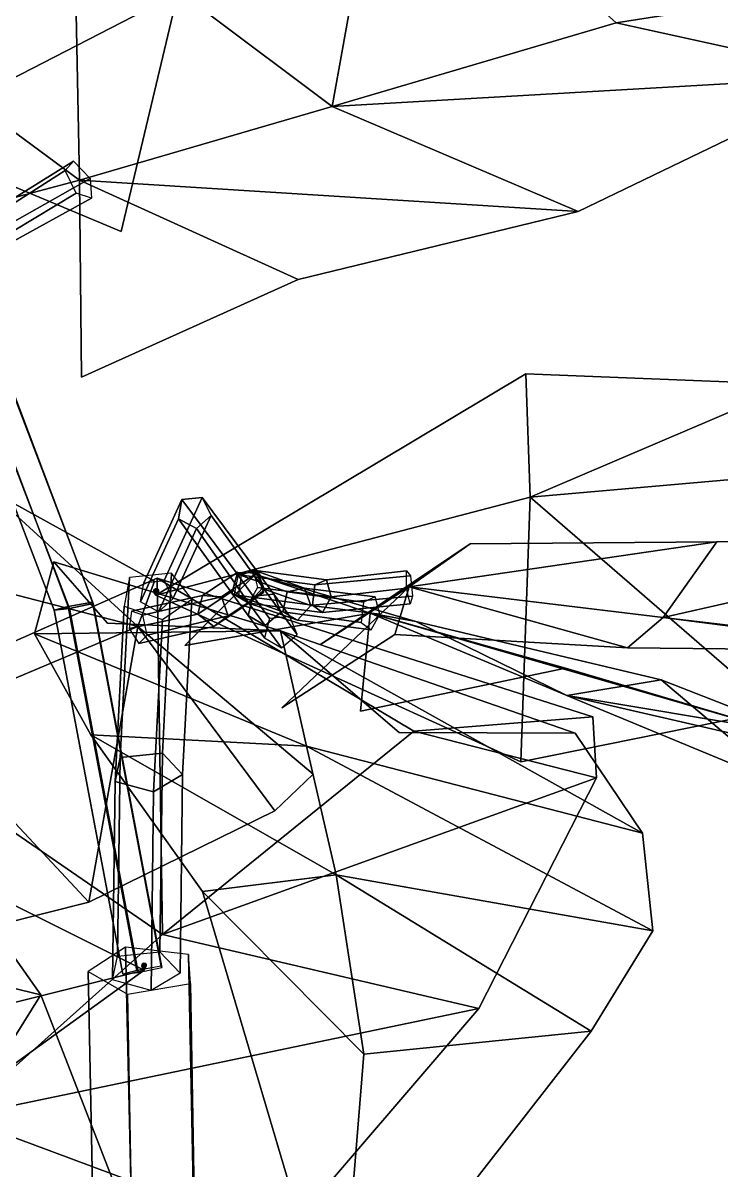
# Model space of a CAD drawing. Header units: metres. Extents: x -208 to 315, y -224 to 287.
# Drawn here: x 162.27 to 174.87, y 152.3 to 172.99 of the extents above; entities that cross this region are included whole.
import ezdxf

# ---------------------------------------------------------------- set-up
doc = ezdxf.new("R2010")
doc.units = ezdxf.units.M

msp = doc.modelspace()

# ---------------------------------------------------------------- linework, layer by layer
at = {"layer": 'Breeder_Intrnd', "color": 3}
for points in [[(164.0234, 159.7408, 709.4614), (164.1915, 162.9864, 712.4764), (164.1002, 162.4712, 713.0347), (163.9348, 159.3093, 710.087)], [(164.7873, 159.8181, 709.3356), (164.9554, 163.0637, 712.3506), (164.1915, 162.9864, 712.4764), (164.0234, 159.7408, 709.4614)], [(165.1524, 159.4325, 709.8865), (165.3179, 162.5945, 712.8341), (164.9554, 163.0637, 712.3506), (164.7873, 159.8181, 709.3356)], [(163.9348, 159.3093, 710.087), (164.1002, 162.4712, 713.0347), (164.7924, 162.2304, 713.2545), (164.6285, 159.1198, 710.3481)], [(164.6285, 159.1198, 710.3481), (164.7924, 162.2304, 713.2545), (165.3179, 162.5945, 712.8341), (165.1524, 159.4325, 709.8865)], [(164.7418, 156.2359, 706.8577), (164.7873, 159.8181, 709.3356), (164.0234, 159.7408, 709.4614), (163.9779, 156.1586, 706.9835)], [(165.1069, 155.8502, 707.4085), (165.1524, 159.4325, 709.8865), (164.7873, 159.8181, 709.3356), (164.7418, 156.2359, 706.8577)], [(163.9779, 156.1586, 706.9835), (164.0234, 159.7408, 709.4614), (163.9348, 159.3093, 710.087), (163.8892, 155.727, 707.609)], [(164.583, 155.5375, 707.8702), (164.6285, 159.1198, 710.3481), (165.1524, 159.4325, 709.8865), (165.1069, 155.8502, 707.4085)], [(163.8892, 155.727, 707.609), (163.9348, 159.3093, 710.087), (164.6285, 159.1198, 710.3481), (164.583, 155.5375, 707.8702)], [(164.252, 150.5368, 703.6638), (164.1252, 156.3214, 706.4879), (163.4504, 155.8794, 707.3523), (163.5708, 149.9271, 704.4135)], [(165.379, 150.2373, 703.8592), (165.2585, 156.1896, 706.798), (164.1252, 156.3214, 706.4879), (164.252, 150.5368, 703.6638)], [(165.4048, 149.4397, 704.7316), (165.2947, 155.665, 707.8569), (165.2585, 156.1896, 706.798), (165.379, 150.2373, 703.8592)], [(163.5708, 149.9271, 704.4135), (163.4504, 155.8794, 707.3523), (164.1604, 155.4703, 708.2047), (164.2704, 149.2451, 705.0793)], [(164.2704, 149.2451, 705.0793), (164.1604, 155.4703, 708.2047), (165.2947, 155.665, 707.8569), (165.4048, 149.4397, 704.7316)]]:
    msp.add_3dface(points, dxfattribs=at)
at = {"layer": 'Breeder_Leaf', "color": 3}
for points in [[(113.9253, 174.6105, 73.4977), (166.6079, 205.1355, 80.5457), (154.0528, 159.7351, 98.03906)], [(113.9253, 174.6105, 73.4977), (154.0528, 159.7351, 98.03906), (166.6079, 205.1355, 80.5457)], [(164.9804, 177.9005, 697.9333), (160.0004, 170.9189, 701.2037), (158.8264, 174.7511, 696.9928)], [(164.9804, 177.9005, 697.9333), (158.8264, 174.7511, 696.9928), (160.0004, 170.9189, 701.2037)], [(164.9804, 177.9005, 697.9333), (165.0644, 173.5277, 701.4023), (160.0004, 170.9189, 701.2037)], [(164.9804, 177.9005, 697.9333), (160.0004, 170.9189, 701.2037), (165.0644, 173.5277, 701.4023)], [(163.1981, 174.9785, 692.3937), (168.8031, 176.7684, 689.3691), (167.8502, 171.4846, 697.8437)], [(163.1981, 174.9785, 692.3937), (167.8502, 171.4846, 697.8437), (168.8031, 176.7684, 689.3691)], [(167.8502, 171.4846, 697.8437), (168.8031, 176.7684, 689.3691), (172.979, 172.9959, 694.0842)], [(167.8502, 171.4846, 697.8437), (172.979, 172.9959, 694.0842), (168.8031, 176.7684, 689.3691)], [(163.2892, 170.1543, 701.1939), (159.4553, 172.991, 695.9006), (163.1981, 174.9785, 692.3937)], [(163.2892, 170.1543, 701.1939), (163.1981, 174.9785, 692.3937), (159.4553, 172.991, 695.9006)], [(163.2892, 170.1543, 701.1939), (163.1981, 174.9785, 692.3937), (167.8502, 171.4846, 697.8437)], [(163.2892, 170.1543, 701.1939), (167.8502, 171.4846, 697.8437), (163.1981, 174.9785, 692.3937)], [(172.979, 172.9959, 694.0842), (181.3706, 174.3127, 694.0292), (177.3593, 172.031, 699.2442)], [(172.979, 172.9959, 694.0842), (177.3593, 172.031, 699.2442), (181.3706, 174.3127, 694.0292)], [(160.0004, 170.9189, 701.2037), (165.0644, 173.5277, 701.4023), (164.0418, 169.2325, 701.6982)], [(160.0004, 170.9189, 701.2037), (164.0418, 169.2325, 701.6982), (165.0644, 173.5277, 701.4023)], [(163.2892, 170.1543, 701.1939), (159.0017, 169.0137, 698.5226), (159.4553, 172.991, 695.9006)], [(163.2892, 170.1543, 701.1939), (159.4553, 172.991, 695.9006), (159.0017, 169.0137, 698.5226)], [(177.3593, 172.031, 699.2442), (167.8502, 171.4846, 697.8437), (172.979, 172.9959, 694.0842)], [(177.3593, 172.031, 699.2442), (172.979, 172.9959, 694.0842), (167.8502, 171.4846, 697.8437)], [(167.8502, 171.4846, 697.8437), (177.3593, 172.031, 699.2442), (172.2941, 169.5899, 702.8771)], [(167.8502, 171.4846, 697.8437), (172.2941, 169.5899, 702.8771), (177.3593, 172.031, 699.2442)], [(172.2941, 169.5899, 702.8771), (163.2892, 170.1543, 701.1939), (167.8502, 171.4846, 697.8437)], [(172.2941, 169.5899, 702.8771), (167.8502, 171.4846, 697.8437), (163.2892, 170.1543, 701.1939)], [(172.2941, 169.5899, 702.8771), (167.2361, 168.3635, 704.8959), (163.2892, 170.1543, 701.1939)], [(172.2941, 169.5899, 702.8771), (163.2892, 170.1543, 701.1939), (167.2361, 168.3635, 704.8959)], [(163.2892, 170.1543, 701.1939), (167.2361, 168.3635, 704.8959), (163.3271, 166.6017, 703.8015)], [(163.2892, 170.1543, 701.1939), (163.3271, 166.6017, 703.8015), (167.2361, 168.3635, 704.8959)], [(157.3733, 163.9068, 723.7909), (161.6108, 164.5917, 722.5557), (164.3464, 162.1037, 725.2255)], [(157.3733, 163.9068, 723.7909), (164.3464, 162.1037, 725.2255), (161.6108, 164.5917, 722.5557)], [(164.3464, 162.1037, 725.2255), (161.6108, 164.5917, 722.5557), (164.6427, 162.9225, 721.8084)], [(164.3464, 162.1037, 725.2255), (164.6427, 162.9225, 721.8084), (161.6108, 164.5917, 722.5557)], [(156.5138, 164.0867, 683.9127), (162.5968, 155.4608, 688.2031), (157.7168, 156.6407, 686.6744)], [(156.5138, 164.0867, 683.9127), (157.7168, 156.6407, 686.6744), (162.5968, 155.4608, 688.2031)], [(157.3733, 163.9068, 723.7909), (164.3464, 162.1037, 725.2255), (160.3713, 160.4332, 726.9705)], [(157.3733, 163.9068, 723.7909), (160.3713, 160.4332, 726.9705), (164.3464, 162.1037, 725.2255)], [(169.2435, 162.8192, 723.6169), (170.3446, 163.5964, 727.974), (167.6412, 161.7822, 726.582)], [(169.2435, 162.8192, 723.6169), (167.6412, 161.7822, 726.582), (170.3446, 163.5964, 727.974)], [(174.7948, 163.6325, 728.3555), (169.2435, 162.8192, 723.6169), (173.8249, 162.2675, 723.0302)], [(174.7948, 163.6325, 728.3555), (173.8249, 162.2675, 723.0302), (169.2435, 162.8192, 723.6169)], [(174.7948, 163.6325, 728.3555), (170.3446, 163.5964, 727.974), (169.2435, 162.8192, 723.6169)], [(174.7948, 163.6325, 728.3555), (169.2435, 162.8192, 723.6169), (170.3446, 163.5964, 727.974)], [(180.0534, 163.6802, 727.3371), (173.8249, 162.2675, 723.0302), (178.9772, 161.6608, 722.368)], [(180.0534, 163.6802, 727.3371), (178.9772, 161.6608, 722.368), (173.8249, 162.2675, 723.0302)], [(173.8249, 162.2675, 723.0302), (180.0534, 163.6802, 727.3371), (174.7948, 163.6325, 728.3555)], [(173.8249, 162.2675, 723.0302), (174.7948, 163.6325, 728.3555), (180.0534, 163.6802, 727.3371)], [(162.4773, 161.9725, 731.8926), (162.8295, 163.2686, 727.6326), (166.9197, 162.0234, 726.0448)], [(162.4773, 161.9725, 731.8926), (166.9197, 162.0234, 726.0448), (162.8295, 163.2686, 727.6326)], [(166.9197, 162.0234, 726.0448), (162.8295, 163.2686, 727.6326), (163.7975, 162.1616, 724.4116)], [(166.9197, 162.0234, 726.0448), (163.7975, 162.1616, 724.4116), (162.8295, 163.2686, 727.6326)], [(159.0628, 160.4862, 674.4857), (164.6946, 162.9762, 671.0532), (164.7879, 156.5446, 676.8494)], [(159.0628, 160.4862, 674.4857), (164.7879, 156.5446, 676.8494), (164.6946, 162.9762, 671.0532)], [(164.7879, 156.5446, 676.8494), (164.6946, 162.9762, 671.0532), (169.3254, 160.2186, 671.2034)], [(164.7879, 156.5446, 676.8494), (169.3254, 160.2186, 671.2034), (164.6946, 162.9762, 671.0532)], [(164.6946, 162.9762, 671.0532), (172.5594, 160.4737, 663.8555), (169.3254, 160.2186, 671.2034)], [(164.6946, 162.9762, 671.0532), (169.3254, 160.2186, 671.2034), (172.5594, 160.4737, 663.8555)], [(168.5371, 162.3471, 725.1947), (166.4646, 163.0436, 729.1973), (165.1935, 161.7632, 726.1506)], [(168.5371, 162.3471, 725.1947), (165.1935, 161.7632, 726.1506), (166.4646, 163.0436, 729.1973)], [(169.36, 162.1944, 732.4908), (166.4646, 163.0436, 729.1973), (168.5371, 162.3471, 725.1947)], [(169.36, 162.1944, 732.4908), (168.5371, 162.3471, 725.1947), (166.4646, 163.0436, 729.1973)], [(169.2435, 162.8192, 723.6169), (166.9447, 160.6373, 720.9474), (168.981, 161.9604, 717.987)], [(169.2435, 162.8192, 723.6169), (168.981, 161.9604, 717.987), (166.9447, 160.6373, 720.9474)], [(169.2435, 162.8192, 723.6169), (168.981, 161.9604, 717.987), (173.1854, 161.722, 716.707)], [(169.2435, 162.8192, 723.6169), (173.1854, 161.722, 716.707), (168.981, 161.9604, 717.987)], [(169.2435, 162.8192, 723.6169), (173.1854, 161.722, 716.707), (173.8249, 162.2675, 723.0302)], [(169.2435, 162.8192, 723.6169), (173.8249, 162.2675, 723.0302), (173.1854, 161.722, 716.707)], [(168.5371, 162.3471, 725.1947), (168.3646, 160.5788, 721.4511), (172.0612, 161.3554, 720.8245)], [(168.5371, 162.3471, 725.1947), (172.0612, 161.3554, 720.8245), (168.3646, 160.5788, 721.4511)], [(168.5371, 162.3471, 725.1947), (172.0612, 161.3554, 720.8245), (175.8739, 160.2269, 722.712)], [(168.5371, 162.3471, 725.1947), (175.8739, 160.2269, 722.712), (172.0612, 161.3554, 720.8245)], [(168.5371, 162.3471, 725.1947), (175.8739, 160.2269, 722.712), (172.0879, 160.8611, 727.8063)], [(168.5371, 162.3471, 725.1947), (172.0879, 160.8611, 727.8063), (175.8739, 160.2269, 722.712)], [(169.36, 162.1944, 732.4908), (168.5371, 162.3471, 725.1947), (172.0879, 160.8611, 727.8063)], [(169.36, 162.1944, 732.4908), (172.0879, 160.8611, 727.8063), (168.5371, 162.3471, 725.1947)], [(173.1854, 161.722, 716.707), (178.4752, 161.6637, 716.5151), (173.8249, 162.2675, 723.0302)], [(173.1854, 161.722, 716.707), (173.8249, 162.2675, 723.0302), (178.4752, 161.6637, 716.5151)], [(173.8249, 162.2675, 723.0302), (178.4752, 161.6637, 716.5151), (178.9772, 161.6608, 722.368)], [(173.8249, 162.2675, 723.0302), (178.9772, 161.6608, 722.368), (178.4752, 161.6637, 716.5151)], [(164.3464, 162.1037, 725.2255), (163.4616, 157.131, 731.4686), (160.3713, 160.4332, 726.9705)], [(164.3464, 162.1037, 725.2255), (160.3713, 160.4332, 726.9705), (163.4616, 157.131, 731.4686)], [(164.3464, 162.1037, 725.2255), (166.8158, 158.7809, 729.145), (163.4616, 157.131, 731.4686)], [(164.3464, 162.1037, 725.2255), (163.4616, 157.131, 731.4686), (166.8158, 158.7809, 729.145)], [(164.3464, 162.1037, 725.2255), (167.5122, 159.4384, 725.4377), (166.8158, 158.7809, 729.145)], [(164.3464, 162.1037, 725.2255), (166.8158, 158.7809, 729.145), (167.5122, 159.4384, 725.4377)], [(172.0879, 160.8611, 727.8063), (173.7888, 161.1426, 735.3142), (169.36, 162.1944, 732.4908)], [(172.0879, 160.8611, 727.8063), (169.36, 162.1944, 732.4908), (173.7888, 161.1426, 735.3142)], [(162.4773, 161.9725, 731.8926), (166.9197, 162.0234, 726.0448), (167.3895, 159.9469, 730.1806)], [(162.4773, 161.9725, 731.8926), (167.3895, 159.9469, 730.1806), (166.9197, 162.0234, 726.0448)], [(167.3895, 159.9469, 730.1806), (163.498, 160.1514, 736.8255), (162.4773, 161.9725, 731.8926)], [(167.3895, 159.9469, 730.1806), (162.4773, 161.9725, 731.8926), (163.498, 160.1514, 736.8255)], [(166.9197, 162.0234, 726.0448), (169.0593, 160.1918, 723.0054), (172.2388, 160.1829, 725.1389)], [(166.9197, 162.0234, 726.0448), (172.2388, 160.1829, 725.1389), (169.0593, 160.1918, 723.0054)], [(166.9197, 162.0234, 726.0448), (172.2388, 160.1829, 725.1389), (173.4514, 158.3772, 728.9653)], [(166.9197, 162.0234, 726.0448), (173.4514, 158.3772, 728.9653), (172.2388, 160.1829, 725.1389)], [(166.9197, 162.0234, 726.0448), (173.4514, 158.3772, 728.9653), (167.3895, 159.9469, 730.1806)], [(166.9197, 162.0234, 726.0448), (167.3895, 159.9469, 730.1806), (173.4514, 158.3772, 728.9653)], [(173.7888, 161.1426, 735.3142), (172.0879, 160.8611, 727.8063), (176.0852, 159.2032, 730.7433)], [(173.7888, 161.1426, 735.3142), (176.0852, 159.2032, 730.7433), (172.0879, 160.8611, 727.8063)], [(176.0852, 159.2032, 730.7433), (178.7355, 159.2119, 737.0023), (173.7888, 161.1426, 735.3142)], [(176.0852, 159.2032, 730.7433), (173.7888, 161.1426, 735.3142), (178.7355, 159.2119, 737.0023)], [(175.8739, 160.2269, 722.712), (179.7404, 159.095, 726.1458), (172.0879, 160.8611, 727.8063)], [(175.8739, 160.2269, 722.712), (172.0879, 160.8611, 727.8063), (179.7404, 159.095, 726.1458)], [(172.0879, 160.8611, 727.8063), (179.7404, 159.095, 726.1458), (176.0852, 159.2032, 730.7433)], [(172.0879, 160.8611, 727.8063), (176.0852, 159.2032, 730.7433), (179.7404, 159.095, 726.1458)], [(163.4616, 157.131, 731.4686), (158.6801, 155.9274, 733.395), (160.3713, 160.4332, 726.9705)], [(163.4616, 157.131, 731.4686), (160.3713, 160.4332, 726.9705), (158.6801, 155.9274, 733.395)], [(161.1065, 153.257, 681.1345), (159.0628, 160.4862, 674.4857), (164.7879, 156.5446, 676.8494)], [(161.1065, 153.257, 681.1345), (164.7879, 156.5446, 676.8494), (159.0628, 160.4862, 674.4857)], [(172.5594, 160.4737, 663.8555), (172.6254, 159.3724, 675.1956), (169.3254, 160.2186, 671.2034)], [(172.5594, 160.4737, 663.8555), (169.3254, 160.2186, 671.2034), (172.6254, 159.3724, 675.1956)], [(169.3254, 160.2186, 671.2034), (172.6254, 159.3724, 675.1956), (164.7879, 156.5446, 676.8494)], [(169.3254, 160.2186, 671.2034), (164.7879, 156.5446, 676.8494), (172.6254, 159.3724, 675.1956)], [(167.923, 157.6239, 734.8359), (165.5126, 157.3244, 741.184), (163.498, 160.1514, 736.8255)], [(167.923, 157.6239, 734.8359), (163.498, 160.1514, 736.8255), (165.5126, 157.3244, 741.184)], [(163.498, 160.1514, 736.8255), (167.3895, 159.9469, 730.1806), (167.923, 157.6239, 734.8359)], [(163.498, 160.1514, 736.8255), (167.923, 157.6239, 734.8359), (167.3895, 159.9469, 730.1806)], [(173.4514, 158.3772, 728.9653), (173.6422, 156.6134, 733.9528), (167.3895, 159.9469, 730.1806)], [(173.4514, 158.3772, 728.9653), (167.3895, 159.9469, 730.1806), (173.6422, 156.6134, 733.9528)], [(167.3895, 159.9469, 730.1806), (173.6422, 156.6134, 733.9528), (167.923, 157.6239, 734.8359)], [(167.3895, 159.9469, 730.1806), (167.923, 157.6239, 734.8359), (173.6422, 156.6134, 733.9528)], [(164.7879, 156.5446, 676.8494), (172.6254, 159.3724, 675.1956), (170.5013, 155.212, 680.3602)], [(164.7879, 156.5446, 676.8494), (170.5013, 155.212, 680.3602), (172.6254, 159.3724, 675.1956)], [(168.4257, 154.39, 740.4504), (165.5126, 157.3244, 741.184), (167.923, 157.6239, 734.8359)], [(168.4257, 154.39, 740.4504), (167.923, 157.6239, 734.8359), (165.5126, 157.3244, 741.184)], [(173.6422, 156.6134, 733.9528), (172.5272, 154.8055, 739.1785), (167.923, 157.6239, 734.8359)], [(173.6422, 156.6134, 733.9528), (167.923, 157.6239, 734.8359), (172.5272, 154.8055, 739.1785)], [(167.923, 157.6239, 734.8359), (172.5272, 154.8055, 739.1785), (168.4257, 154.39, 740.4504)], [(167.923, 157.6239, 734.8359), (168.4257, 154.39, 740.4504), (172.5272, 154.8055, 739.1785)], [(167.9827, 148.9735, 743.8813), (165.5126, 157.3244, 741.184), (168.4257, 154.39, 740.4504)], [(167.9827, 148.9735, 743.8813), (168.4257, 154.39, 740.4504), (165.5126, 157.3244, 741.184)], [(157.7168, 156.6407, 686.6744), (162.5968, 155.4608, 688.2031), (158.3412, 148.6312, 685.4824)], [(157.7168, 156.6407, 686.6744), (158.3412, 148.6312, 685.4824), (162.5968, 155.4608, 688.2031)], [(170.5013, 155.212, 680.3602), (161.1065, 153.257, 681.1345), (164.7879, 156.5446, 676.8494)], [(170.5013, 155.212, 680.3602), (164.7879, 156.5446, 676.8494), (161.1065, 153.257, 681.1345)], [(158.3412, 148.6312, 685.4824), (162.5968, 155.4608, 688.2031), (165.0556, 149.1283, 686.6712)], [(158.3412, 148.6312, 685.4824), (165.0556, 149.1283, 686.6712), (162.5968, 155.4608, 688.2031)], [(161.1065, 153.257, 681.1345), (170.5013, 155.212, 680.3602), (166.9548, 151.0798, 684.254)], [(161.1065, 153.257, 681.1345), (166.9548, 151.0798, 684.254), (170.5013, 155.212, 680.3602)], [(172.5272, 154.8055, 739.1785), (167.9827, 148.9735, 743.8813), (168.4257, 154.39, 740.4504)], [(172.5272, 154.8055, 739.1785), (168.4257, 154.39, 740.4504), (167.9827, 148.9735, 743.8813)], [(166.9548, 151.0798, 684.254), (157.833, 150.3448, 684.9554), (161.1065, 153.257, 681.1345)], [(166.9548, 151.0798, 684.254), (161.1065, 153.257, 681.1345), (157.833, 150.3448, 684.9554)]]:
    msp.add_3dface(points, dxfattribs=at)
at = {"layer": 'Breeder_Mrstm', "color": 3}
for points in [[(164.6361, 162.7501, 712.83), (164.6381, 162.7594, 712.8735), (164.6413, 162.7762, 712.8521)], [(164.6361, 162.7501, 712.83), (164.6413, 162.7762, 712.8521), (164.6381, 162.7594, 712.8735)], [(164.6381, 162.7303, 712.8496), (164.6381, 162.7594, 712.8735), (164.6361, 162.7501, 712.83)], [(164.6381, 162.7303, 712.8496), (164.6361, 162.7501, 712.83), (164.6381, 162.7594, 712.8735)], [(164.6381, 162.7303, 712.8496), (164.6361, 162.7501, 712.83), (164.6709, 162.6711, 712.7881)], [(164.6381, 162.7303, 712.8496), (164.6709, 162.6711, 712.7881), (164.6361, 162.7501, 712.83)], [(164.6381, 162.7303, 712.8496), (164.651, 162.7432, 712.8914), (164.6381, 162.7594, 712.8735)], [(164.6381, 162.7303, 712.8496), (164.6381, 162.7594, 712.8735), (164.651, 162.7432, 712.8914)], [(164.6519, 162.7165, 712.8649), (164.651, 162.7432, 712.8914), (164.6381, 162.7303, 712.8496)], [(164.6519, 162.7165, 712.8649), (164.6381, 162.7303, 712.8496), (164.651, 162.7432, 712.8914)], [(164.6709, 162.6711, 712.7881), (164.6519, 162.7165, 712.8649), (164.6381, 162.7303, 712.8496)], [(164.6709, 162.6711, 712.7881), (164.6381, 162.7303, 712.8496), (164.6519, 162.7165, 712.8649)], [(164.6409, 162.7139, 712.8686), (164.6669, 162.7352, 712.8978), (164.6418, 162.7419, 712.889)], [(164.6409, 162.7139, 712.8686), (164.6418, 162.7419, 712.889), (164.6669, 162.7352, 712.8978)], [(164.6681, 162.7082, 712.8717), (164.6669, 162.7352, 712.8978), (164.6409, 162.7139, 712.8686)], [(164.6681, 162.7082, 712.8717), (164.6409, 162.7139, 712.8686), (164.6669, 162.7352, 712.8978)], [(164.6681, 162.7082, 712.8717), (164.6409, 162.7139, 712.8686), (164.6709, 162.6711, 712.7881)], [(164.6681, 162.7082, 712.8717), (164.6709, 162.6711, 712.7881), (164.6409, 162.7139, 712.8686)], [(164.6584, 162.7553, 712.8217), (164.6428, 162.7717, 712.8612), (164.6616, 162.7841, 712.8456)], [(164.6584, 162.7553, 712.8217), (164.6616, 162.7841, 712.8456), (164.6428, 162.7717, 712.8612)], [(164.6432, 162.7429, 712.837), (164.6428, 162.7717, 712.8612), (164.6584, 162.7553, 712.8217)], [(164.6432, 162.7429, 712.837), (164.6584, 162.7553, 712.8217), (164.6428, 162.7717, 712.8612)], [(164.6709, 162.6711, 712.7881), (164.6432, 162.7429, 712.837), (164.6584, 162.7553, 712.8217)], [(164.6709, 162.6711, 712.7881), (164.6584, 162.7553, 712.8217), (164.6432, 162.7429, 712.837)], [(164.6584, 162.7553, 712.8217), (164.6616, 162.7841, 712.8456), (164.6843, 162.7626, 712.8139)], [(164.6584, 162.7553, 712.8217), (164.6843, 162.7626, 712.8139), (164.6616, 162.7841, 712.8456)], [(164.6584, 162.7553, 712.8217), (164.6843, 162.7626, 712.8139), (164.6709, 162.6711, 712.7881)], [(164.6584, 162.7553, 712.8217), (164.6709, 162.6711, 712.7881), (164.6843, 162.7626, 712.8139)], [(164.6843, 162.7626, 712.8139), (164.6616, 162.7841, 712.8456), (164.6883, 162.7855, 712.8395)], [(164.6843, 162.7626, 712.8139), (164.6883, 162.7855, 712.8395), (164.6616, 162.7841, 712.8456)], [(164.6681, 162.7082, 712.8717), (164.6938, 162.7387, 712.8938), (164.6669, 162.7352, 712.8978)], [(164.6681, 162.7082, 712.8717), (164.6669, 162.7352, 712.8978), (164.6938, 162.7387, 712.8938)], [(164.6919, 162.7131, 712.8663), (164.6938, 162.7387, 712.8938), (164.6681, 162.7082, 712.8717)], [(164.6919, 162.7131, 712.8663), (164.6681, 162.7082, 712.8717), (164.6938, 162.7387, 712.8938)], [(164.6709, 162.6711, 712.7881), (164.6919, 162.7131, 712.8663), (164.6681, 162.7082, 712.8717)], [(164.6709, 162.6711, 712.7881), (164.6681, 162.7082, 712.8717), (164.6919, 162.7131, 712.8663)], [(164.6709, 162.6711, 712.7881), (164.677, 162.7559, 712.8212), (164.7004, 162.749, 712.8261)], [(164.6709, 162.6711, 712.7881), (164.7004, 162.749, 712.8261), (164.677, 162.7559, 712.8212)], [(164.7004, 162.749, 712.8261), (164.7186, 162.7347, 712.8419), (164.6709, 162.6711, 712.7881)], [(164.7004, 162.749, 712.8261), (164.6709, 162.6711, 712.7881), (164.7186, 162.7347, 712.8419)], [(164.6709, 162.6711, 712.7881), (164.7069, 162.7375, 712.8392), (164.7063, 162.72, 712.8569)], [(164.6709, 162.6711, 712.7881), (164.7063, 162.72, 712.8569), (164.7069, 162.7375, 712.8392)], [(164.7063, 162.72, 712.8569), (164.6919, 162.7048, 712.8755), (164.6709, 162.6711, 712.7881)], [(164.7063, 162.72, 712.8569), (164.6709, 162.6711, 712.7881), (164.6919, 162.7048, 712.8755)], [(164.677, 162.7559, 712.8212), (164.6796, 162.7849, 712.845), (164.7004, 162.749, 712.8261)], [(164.677, 162.7559, 712.8212), (164.7004, 162.749, 712.8261), (164.6796, 162.7849, 712.845)], [(164.7004, 162.749, 712.8261), (164.6796, 162.7849, 712.845), (164.7043, 162.7756, 712.8524)], [(164.7004, 162.749, 712.8261), (164.7043, 162.7756, 712.8524), (164.6796, 162.7849, 712.845)], [(164.6919, 162.7048, 712.8755), (164.7075, 162.7456, 712.8844), (164.6892, 162.7307, 712.8983)], [(164.6919, 162.7048, 712.8755), (164.6892, 162.7307, 712.8983), (164.7075, 162.7456, 712.8844)], [(164.7063, 162.72, 712.8569), (164.7075, 162.7456, 712.8844), (164.6919, 162.7048, 712.8755)], [(164.7063, 162.72, 712.8569), (164.6919, 162.7048, 712.8755), (164.7075, 162.7456, 712.8844)], [(164.7004, 162.749, 712.8261), (164.7043, 162.7756, 712.8524), (164.7186, 162.7347, 712.8419)], [(164.7004, 162.749, 712.8261), (164.7186, 162.7347, 712.8419), (164.7043, 162.7756, 712.8524)], [(164.7186, 162.7347, 712.8419), (164.7043, 162.7756, 712.8524), (164.7178, 162.7575, 712.8679)], [(164.7186, 162.7347, 712.8419), (164.7178, 162.7575, 712.8679), (164.7043, 162.7756, 712.8524)], [(164.7069, 162.7375, 712.8392), (164.711, 162.7646, 712.8651), (164.7063, 162.72, 712.8569)], [(164.7069, 162.7375, 712.8392), (164.7063, 162.72, 712.8569), (164.711, 162.7646, 712.8651)], [(164.7063, 162.72, 712.8569), (164.711, 162.7646, 712.8651), (164.7075, 162.7456, 712.8844)], [(164.7063, 162.72, 712.8569), (164.7075, 162.7456, 712.8844), (164.711, 162.7646, 712.8651)], [(164.4198, 155.9781, 707.3892), (164.4393, 156.002, 707.4213), (164.4233, 156.0106, 707.4008)], [(164.4198, 155.9781, 707.3892), (164.4233, 156.0106, 707.4008), (164.4393, 156.002, 707.4213)], [(164.44, 155.9679, 707.4056), (164.4393, 156.002, 707.4213), (164.4198, 155.9781, 707.3892)], [(164.44, 155.9679, 707.4056), (164.4198, 155.9781, 707.3892), (164.4393, 156.002, 707.4213)], [(164.44, 155.9679, 707.4056), (164.4198, 155.9781, 707.3892), (164.4592, 155.9034, 707.3436)], [(164.44, 155.9679, 707.4056), (164.4592, 155.9034, 707.3436), (164.4198, 155.9781, 707.3892)], [(164.4266, 155.9834, 707.3739), (164.4264, 156.0043, 707.4144), (164.427, 156.0172, 707.3903)], [(164.4266, 155.9834, 707.3739), (164.427, 156.0172, 707.3903), (164.4264, 156.0043, 707.4144)], [(164.4286, 155.9717, 707.3958), (164.4264, 156.0043, 707.4144), (164.4266, 155.9834, 707.3739)], [(164.4286, 155.9717, 707.3958), (164.4266, 155.9834, 707.3739), (164.4264, 156.0043, 707.4144)], [(164.4266, 155.9834, 707.3739), (164.427, 156.0172, 707.3903), (164.4386, 155.9967, 707.3524)], [(164.4266, 155.9834, 707.3739), (164.4386, 155.9967, 707.3524), (164.427, 156.0172, 707.3903)], [(164.4266, 155.9834, 707.3739), (164.4386, 155.9967, 707.3524), (164.4592, 155.9034, 707.3436)], [(164.4266, 155.9834, 707.3739), (164.4592, 155.9034, 707.3436), (164.4386, 155.9967, 707.3524)], [(164.4592, 155.9034, 707.3436), (164.4286, 155.9717, 707.3958), (164.4266, 155.9834, 707.3739)], [(164.4592, 155.9034, 707.3436), (164.4266, 155.9834, 707.3739), (164.4286, 155.9717, 707.3958)], [(164.4386, 155.9967, 707.3524), (164.427, 156.0172, 707.3903), (164.4431, 156.0262, 707.37)], [(164.4386, 155.9967, 707.3524), (164.4431, 156.0262, 707.37), (164.427, 156.0172, 707.3903)], [(164.4559, 155.9944, 707.3528), (164.4298, 156.0229, 707.3769), (164.456, 156.0276, 707.3703)], [(164.4559, 155.9944, 707.3528), (164.456, 156.0276, 707.3703), (164.4298, 156.0229, 707.3769)], [(164.433, 155.9891, 707.3609), (164.4298, 156.0229, 707.3769), (164.4559, 155.9944, 707.3528)], [(164.433, 155.9891, 707.3609), (164.4559, 155.9944, 707.3528), (164.4298, 156.0229, 707.3769)], [(164.4592, 155.9034, 707.3436), (164.433, 155.9891, 707.3609), (164.4559, 155.9944, 707.3528)], [(164.4592, 155.9034, 707.3436), (164.4559, 155.9944, 707.3528), (164.433, 155.9891, 707.3609)], [(164.44, 155.9679, 707.4056), (164.4651, 155.9976, 707.4293), (164.4393, 156.002, 707.4213)], [(164.44, 155.9679, 707.4056), (164.4393, 156.002, 707.4213), (164.4651, 155.9976, 707.4293)], [(164.4642, 155.9649, 707.4108), (164.4651, 155.9976, 707.4293), (164.44, 155.9679, 707.4056)], [(164.4642, 155.9649, 707.4108), (164.44, 155.9679, 707.4056), (164.4651, 155.9976, 707.4293)], [(164.4592, 155.9034, 707.3436), (164.4642, 155.9649, 707.4108), (164.44, 155.9679, 707.4056)], [(164.4592, 155.9034, 707.3436), (164.44, 155.9679, 707.4056), (164.4642, 155.9649, 707.4108)], [(164.4531, 155.965, 707.4169), (164.476, 156.003, 707.4208), (164.4499, 155.9978, 707.4274)], [(164.4531, 155.965, 707.4169), (164.4499, 155.9978, 707.4274), (164.476, 156.003, 707.4208)], [(164.4778, 155.9692, 707.4044), (164.476, 156.003, 707.4208), (164.4531, 155.965, 707.4169)], [(164.4778, 155.9692, 707.4044), (164.4531, 155.965, 707.4169), (164.476, 156.003, 707.4208)], [(164.4778, 155.9692, 707.4044), (164.4531, 155.965, 707.4169), (164.4592, 155.9034, 707.3436)], [(164.4778, 155.9692, 707.4044), (164.4592, 155.9034, 707.3436), (164.4531, 155.965, 707.4169)], [(164.4559, 155.9944, 707.3528), (164.456, 156.0276, 707.3703), (164.4835, 155.9953, 707.3571)], [(164.4559, 155.9944, 707.3528), (164.4835, 155.9953, 707.3571), (164.456, 156.0276, 707.3703)], [(164.4559, 155.9944, 707.3528), (164.4835, 155.9953, 707.3571), (164.4592, 155.9034, 707.3436)], [(164.4559, 155.9944, 707.3528), (164.4592, 155.9034, 707.3436), (164.4835, 155.9953, 707.3571)], [(164.4835, 155.9953, 707.3571), (164.456, 156.0276, 707.3703), (164.4821, 156.0233, 707.3774)], [(164.4835, 155.9953, 707.3571), (164.4821, 156.0233, 707.3774), (164.456, 156.0276, 707.3703)], [(164.4592, 155.9034, 707.3436), (164.4722, 155.9931, 707.3543), (164.488, 155.9855, 707.3719)], [(164.4592, 155.9034, 707.3436), (164.488, 155.9855, 707.3719), (164.4722, 155.9931, 707.3543)], [(164.488, 155.9855, 707.3719), (164.4927, 155.9754, 707.3976), (164.4592, 155.9034, 707.3436)], [(164.488, 155.9855, 707.3719), (164.4592, 155.9034, 707.3436), (164.4927, 155.9754, 707.3976)], [(164.4592, 155.9034, 707.3436), (164.491, 155.9781, 707.3853), (164.4778, 155.9692, 707.4044)], [(164.4592, 155.9034, 707.3436), (164.4778, 155.9692, 707.4044), (164.491, 155.9781, 707.3853)], [(164.4722, 155.9931, 707.3543), (164.4715, 156.0278, 707.3687), (164.488, 155.9855, 707.3719)], [(164.4722, 155.9931, 707.3543), (164.488, 155.9855, 707.3719), (164.4715, 156.0278, 707.3687)], [(164.488, 155.9855, 707.3719), (164.4715, 156.0278, 707.3687), (164.4867, 156.0187, 707.3895)], [(164.488, 155.9855, 707.3719), (164.4867, 156.0187, 707.3895), (164.4715, 156.0278, 707.3687)], [(164.4778, 155.9692, 707.4044), (164.4928, 156.0121, 707.4012), (164.476, 156.003, 707.4208)], [(164.4778, 155.9692, 707.4044), (164.476, 156.003, 707.4208), (164.4928, 156.0121, 707.4012)], [(164.491, 155.9781, 707.3853), (164.4928, 156.0121, 707.4012), (164.4778, 155.9692, 707.4044)], [(164.491, 155.9781, 707.3853), (164.4778, 155.9692, 707.4044), (164.4928, 156.0121, 707.4012)], [(164.4927, 155.9754, 707.3976), (164.4867, 156.0187, 707.3895), (164.4863, 156.0055, 707.4135)], [(164.4927, 155.9754, 707.3976), (164.4863, 156.0055, 707.4135), (164.4867, 156.0187, 707.3895)], [(164.488, 155.9855, 707.3719), (164.4867, 156.0187, 707.3895), (164.4927, 155.9754, 707.3976)], [(164.488, 155.9855, 707.3719), (164.4927, 155.9754, 707.3976), (164.4867, 156.0187, 707.3895)]]:
    msp.add_3dface(points, dxfattribs=at)
at = {"layer": 'Breeder_Petiole', "color": 3}
for points in [[(161.3908, 169.2851, 702.028), (163.0332, 170.3297, 700.9515), (163.184, 170.4985, 701.3536), (161.5852, 169.5045, 702.3843)], [(161.7085, 169.0112, 701.8359), (163.2338, 169.9201, 700.8821), (163.0332, 170.3297, 700.9515), (161.3908, 169.2851, 702.028)], [(161.5852, 169.5045, 702.3843), (163.184, 170.4985, 701.3536), (163.4835, 170.1862, 701.535), (162.0315, 169.3624, 702.4118)], [(162.0315, 169.3624, 702.4118), (163.4835, 170.1862, 701.535), (163.5106, 169.8319, 701.2407), (162.1022, 169.0586, 702.0718)], [(162.1022, 169.0586, 702.0718), (163.5106, 169.8319, 701.2407), (163.2338, 169.9201, 700.8821), (161.7085, 169.0112, 701.8359)], [(162.833, 162.3986, 706.9673), (160.8402, 167.6102, 703.384), (161.0335, 167.8943, 703.6919), (163.0854, 162.4674, 707.3474)], [(163.0854, 162.4674, 707.3474), (161.0335, 167.8943, 703.6919), (161.4762, 167.9703, 703.5562), (163.528, 162.5434, 707.2116)], [(163.528, 162.5434, 707.2116), (161.4762, 167.9703, 703.5562), (161.5458, 167.7313, 703.1677), (163.5386, 162.5196, 706.751)], [(163.5386, 162.5196, 706.751), (161.5458, 167.7313, 703.1677), (161.155, 167.5101, 703.0619), (163.1115, 162.4307, 706.6008)], [(163.1115, 162.4307, 706.6008), (161.155, 167.5101, 703.0619), (160.8402, 167.6102, 703.384), (162.833, 162.3986, 706.9673)], [(164.4512, 162.8941, 712.752), (165.1385, 164.3956, 717.8479), (165.0783, 164.0485, 717.9583), (164.391, 162.547, 712.8624)], [(164.8199, 162.9314, 712.6913), (165.5071, 164.4329, 717.7872), (165.1385, 164.3956, 717.8479), (164.4512, 162.8941, 712.752)], [(164.9785, 162.6064, 712.7656), (165.6658, 164.108, 717.8615), (165.5071, 164.4329, 717.7872), (164.8199, 162.9314, 712.6913)], [(165.1385, 164.3956, 717.8479), (166.1349, 163.0563, 723.0748), (166.0444, 162.7063, 722.9999), (165.0783, 164.0485, 717.9583)], [(165.5071, 164.4329, 717.7872), (166.5035, 163.0936, 723.0141), (166.1349, 163.0563, 723.0748), (165.1385, 164.3956, 717.8479)], [(165.6658, 164.108, 717.8615), (166.6319, 162.7657, 722.9032), (166.5035, 163.0936, 723.0141), (165.5071, 164.4329, 717.7872)], [(164.391, 162.547, 712.8624), (165.0783, 164.0485, 717.9583), (165.4023, 163.8717, 717.9667), (164.715, 162.3702, 712.8708)], [(164.715, 162.3702, 712.8708), (165.4023, 163.8717, 717.9667), (165.6658, 164.108, 717.8615), (164.9785, 162.6064, 712.7656)], [(165.0783, 164.0485, 717.9583), (166.0444, 162.7063, 722.9999), (166.3498, 162.5277, 722.8945), (165.4023, 163.8717, 717.9667)], [(165.4023, 163.8717, 717.9667), (166.3498, 162.5277, 722.8945), (166.6319, 162.7657, 722.9032), (165.6658, 164.108, 717.8615)], [(166.1469, 163.0855, 722.9705), (165.5112, 162.6607, 724.3905), (165.4279, 162.3281, 724.2537), (166.0637, 162.7529, 722.8337)], [(166.4914, 163.0643, 723.1184), (165.8556, 162.6395, 724.5384), (165.5112, 162.6607, 724.3905), (166.1469, 163.0855, 722.9705)], [(166.5035, 163.0936, 723.0141), (166.7969, 162.6897, 724.5477), (166.4283, 162.6524, 724.6084), (166.1349, 163.0563, 723.0748)], [(166.4764, 163.1101, 722.9481), (167.3534, 162.7983, 724.2651), (167.039, 162.7279, 724.4578), (166.162, 163.0397, 723.1408)], [(166.4253, 163.1213, 722.8968), (167.7525, 162.9491, 723.7968), (167.5402, 162.8562, 724.0922), (166.213, 163.0285, 723.1921)], [(166.5074, 162.81, 722.7162), (167.8346, 162.6377, 723.6162), (167.7525, 162.9491, 723.7968), (166.4253, 163.1213, 722.8968)], [(166.5887, 162.7921, 722.798), (167.4658, 162.4803, 724.115), (167.3534, 162.7983, 724.2651), (166.4764, 163.1101, 722.9481)], [(166.6319, 162.7657, 722.9032), (166.9254, 162.3618, 724.4368), (166.7969, 162.6897, 724.5477), (166.5035, 163.0936, 723.0141)], [(167.7525, 162.9491, 723.7968), (169.1956, 163.1099, 723.5052), (169.264, 163.0159, 723.8622), (167.5402, 162.8562, 724.0922)], [(167.8346, 162.6377, 723.6162), (169.1944, 162.7989, 723.3063), (169.1956, 163.1099, 723.5052), (167.7525, 162.9491, 723.7968)], [(166.6127, 162.7191, 723.0694), (165.9769, 162.2943, 724.4894), (165.8556, 162.6395, 724.5384), (166.4914, 163.0643, 723.1184)], [(166.1349, 163.0563, 723.0748), (166.4283, 162.6524, 724.6084), (166.3378, 162.3024, 724.5335), (166.0444, 162.7063, 722.9999)], [(166.162, 163.0397, 723.1408), (167.039, 162.7279, 724.4578), (166.9646, 162.368, 724.4222), (166.0876, 162.6798, 723.1052)], [(166.213, 163.0285, 723.1921), (167.5402, 162.8562, 724.0922), (167.4961, 162.4897, 724.087), (166.1689, 162.662, 723.187)], [(167.5402, 162.8562, 724.0922), (169.264, 163.0159, 723.8622), (169.3032, 162.649, 723.8753), (167.4961, 162.4897, 724.087)], [(166.0637, 162.7529, 722.8337), (165.4279, 162.3281, 724.2537), (165.7141, 162.1029, 724.3145), (166.3498, 162.5277, 722.8945)], [(166.3498, 162.5277, 722.8945), (165.7141, 162.1029, 724.3145), (165.9769, 162.2943, 724.4894), (166.6127, 162.7191, 723.0694)], [(166.0444, 162.7063, 722.9999), (166.3378, 162.3024, 724.5335), (166.6433, 162.1239, 724.428), (166.3498, 162.5277, 722.8945)], [(166.0876, 162.6798, 723.1052), (166.9646, 162.368, 724.4222), (167.2269, 162.2159, 724.2115), (166.3498, 162.5277, 722.8945)], [(166.3498, 162.5277, 722.8945), (167.677, 162.3555, 723.7945), (167.8346, 162.6377, 723.6162), (166.5074, 162.81, 722.7162)], [(166.3498, 162.5277, 722.8945), (167.2269, 162.2159, 724.2115), (167.4658, 162.4803, 724.115), (166.5887, 162.7921, 722.798)], [(166.3498, 162.5277, 722.8945), (166.6433, 162.1239, 724.428), (166.9254, 162.3618, 724.4368), (166.6319, 162.7657, 722.9032)], [(166.7969, 162.6897, 724.5477), (167.0903, 162.2858, 726.0812), (166.7217, 162.2485, 726.142), (166.4283, 162.6524, 724.6084)], [(166.9254, 162.3618, 724.4368), (167.2188, 161.958, 725.9703), (167.0903, 162.2858, 726.0812), (166.7969, 162.6897, 724.5477)], [(167.039, 162.7279, 724.4578), (168.4172, 162.5444, 725.4092), (168.3732, 162.1779, 725.404), (166.9646, 162.368, 724.4222)], [(167.3534, 162.7983, 724.2651), (168.6296, 162.6373, 725.1138), (168.4172, 162.5444, 725.4092), (167.039, 162.7279, 724.4578)], [(167.4658, 162.4803, 724.115), (168.7116, 162.3259, 724.9332), (168.6296, 162.6373, 725.1138), (167.3534, 162.7983, 724.2651)], [(167.677, 162.3555, 723.7945), (169.2605, 162.5157, 723.5337), (169.1944, 162.7989, 723.3063), (167.8346, 162.6377, 723.6162)], [(164.0725, 155.8298, 707.3337), (162.833, 162.3986, 706.9673), (163.0854, 162.4674, 707.3474), (164.3249, 155.8987, 707.7137)], [(164.3249, 155.8987, 707.7137), (163.0854, 162.4674, 707.3474), (163.528, 162.5434, 707.2116), (164.7675, 155.9746, 707.578)], [(164.7781, 155.9509, 707.1174), (163.5386, 162.5196, 706.751), (163.1115, 162.4307, 706.6008), (164.351, 155.862, 706.9672)], [(164.7675, 155.9746, 707.578), (163.528, 162.5434, 707.2116), (163.5386, 162.5196, 706.751), (164.7781, 155.9509, 707.1174)], [(165.5112, 162.6607, 724.3905), (164.2307, 162.3838, 725.139), (164.1891, 162.0664, 724.955), (165.4279, 162.3281, 724.2537)], [(165.8556, 162.6395, 724.5384), (164.4348, 162.3112, 725.4456), (164.2307, 162.3838, 725.139), (165.5112, 162.6607, 724.3905)], [(165.9769, 162.2943, 724.4894), (164.5145, 161.9507, 725.4437), (164.4348, 162.3112, 725.4456), (165.8556, 162.6395, 724.5384)], [(166.1689, 162.662, 723.187), (167.4961, 162.4897, 724.087), (167.677, 162.3555, 723.7945), (166.3498, 162.5277, 722.8945)], [(166.4283, 162.6524, 724.6084), (166.7217, 162.2485, 726.142), (166.6312, 161.8985, 726.0671), (166.3378, 162.3024, 724.5335)], [(167.2269, 162.2159, 724.2115), (168.5541, 162.0437, 725.1115), (168.7116, 162.3259, 724.9332), (167.4658, 162.4803, 724.115)], [(167.4961, 162.4897, 724.087), (169.3032, 162.649, 723.8753), (169.2605, 162.5157, 723.5337), (167.677, 162.3555, 723.7945)], [(164.351, 155.862, 706.9672), (163.1115, 162.4307, 706.6008), (162.833, 162.3986, 706.9673), (164.0725, 155.8298, 707.3337)], [(165.4279, 162.3281, 724.2537), (164.1891, 162.0664, 724.955), (164.3634, 161.8003, 725.1423), (165.7141, 162.1029, 724.3145)], [(165.7141, 162.1029, 724.3145), (164.3634, 161.8003, 725.1423), (164.5145, 161.9507, 725.4437), (165.9769, 162.2943, 724.4894)], [(166.3378, 162.3024, 724.5335), (166.6312, 161.8985, 726.0671), (166.9367, 161.72, 725.9616), (166.6433, 162.1239, 724.428)], [(166.6433, 162.1239, 724.428), (166.9367, 161.72, 725.9616), (167.2188, 161.958, 725.9703), (166.9254, 162.3618, 724.4368)], [(166.9646, 162.368, 724.4222), (168.3732, 162.1779, 725.404), (168.5541, 162.0437, 725.1115), (167.2269, 162.2159, 724.2115)]]:
    msp.add_3dface(points, dxfattribs=at)
at = {"layer": 'Breeder_Stipule', "color": 3}
for points in [[(171.4236, 164.4404, 710.5099), (171.3471, 166.6609, 714.7178), (164.6709, 162.6711, 712.7881)], [(171.4236, 164.4404, 710.5099), (164.6709, 162.6711, 712.7881), (171.3471, 166.6609, 714.7178)], [(171.4236, 164.4404, 710.5099), (176.1883, 166.4679, 713.6558), (171.3471, 166.6609, 714.7178)], [(171.4236, 164.4404, 710.5099), (171.3471, 166.6609, 714.7178), (176.1883, 166.4679, 713.6558)], [(178.2822, 165.037, 709.4851), (176.1883, 166.4679, 713.6558), (171.4236, 164.4404, 710.5099)], [(178.2822, 165.037, 709.4851), (171.4236, 164.4404, 710.5099), (176.1883, 166.4679, 713.6558)], [(171.4236, 164.4404, 710.5099), (175.8683, 160.5951, 708.6005), (178.2822, 165.037, 709.4851)], [(171.4236, 164.4404, 710.5099), (178.2822, 165.037, 709.4851), (175.8683, 160.5951, 708.6005)], [(164.6709, 162.6711, 712.7881), (171.259, 159.6624, 709.0616), (171.4236, 164.4404, 710.5099)], [(164.6709, 162.6711, 712.7881), (171.4236, 164.4404, 710.5099), (171.259, 159.6624, 709.0616)], [(171.4236, 164.4404, 710.5099), (171.259, 159.6624, 709.0616), (175.8683, 160.5951, 708.6005)], [(171.4236, 164.4404, 710.5099), (175.8683, 160.5951, 708.6005), (171.259, 159.6624, 709.0616)], [(156.5277, 153.9335, 711.5181), (156.5462, 159.8577, 712.0388), (164.4592, 155.9034, 707.3436)], [(156.5277, 153.9335, 711.5181), (164.4592, 155.9034, 707.3436), (156.5462, 159.8577, 712.0388)], [(164.4592, 155.9034, 707.3436), (156.2221, 149.9558, 706.7161), (156.5277, 153.9335, 711.5181)], [(164.4592, 155.9034, 707.3436), (156.5277, 153.9335, 711.5181), (156.2221, 149.9558, 706.7161)]]:
    msp.add_3dface(points, dxfattribs=at)

doc.saveas('drawing.dxf')
